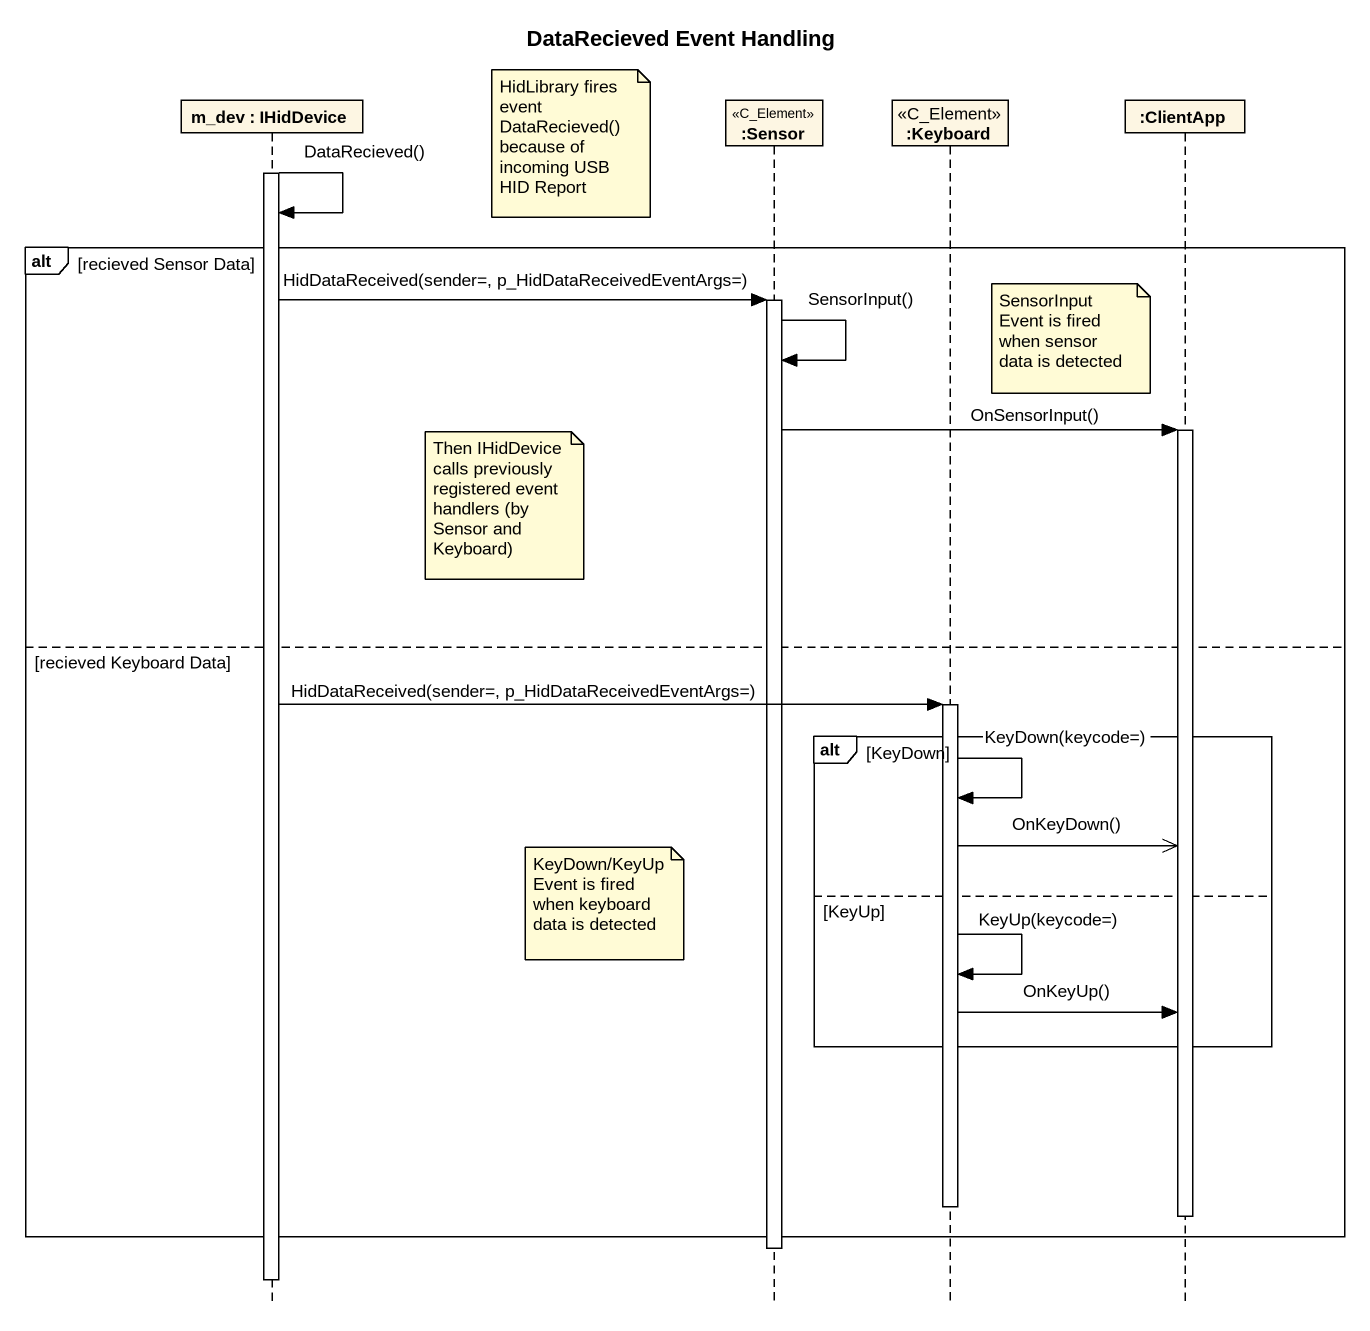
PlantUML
@startuml
title DataRecieved Event Handling
hide footbox
participant "m_dev : IHidDevice" as m_dev
participant ":Sensor" as Sensor <<C_Element>>
participant ":Keyboard" as Keyboard <<C_Element>>
participant ":ClientApp" as ClientApp

note left of Sensor : HidLibrary fires event DataRecieved() because of incoming USB HID Report
activate m_dev
m_dev -> m_dev : DataRecieved()
alt recieved Sensor Data
  m_dev -> Sensor : HidDataReceived(sender=, p_HidDataReceivedEventArgs=)
  activate Sensor
  note left of ClientApp : SensorInput Event is fired when sensor data is detected
  Sensor -> Sensor : SensorInput()
  Sensor -> ClientApp : OnSensorInput()
  activate ClientApp
  note right of m_dev : Then IHidDevice calls previously registered event handlers (by Sensor and Keyboard)
else recieved Keyboard Data
  m_dev -> Keyboard : HidDataReceived(sender=, p_HidDataReceivedEventArgs=)
  activate Keyboard
  alt KeyDown
    Keyboard -> Keyboard : KeyDown(keycode=)
    Keyboard ->> ClientApp : OnKeyDown()
  else KeyUp
    note left of Sensor : KeyDown/KeyUp Event is fired when keyboard data is detected
    Keyboard -> Keyboard : KeyUp(keycode=)
    Keyboard -> ClientApp : OnKeyUp()
  end
  deactivate Keyboard
  deactivate ClientApp
end
deactivate Sensor
deactivate m_dev
@enduml
